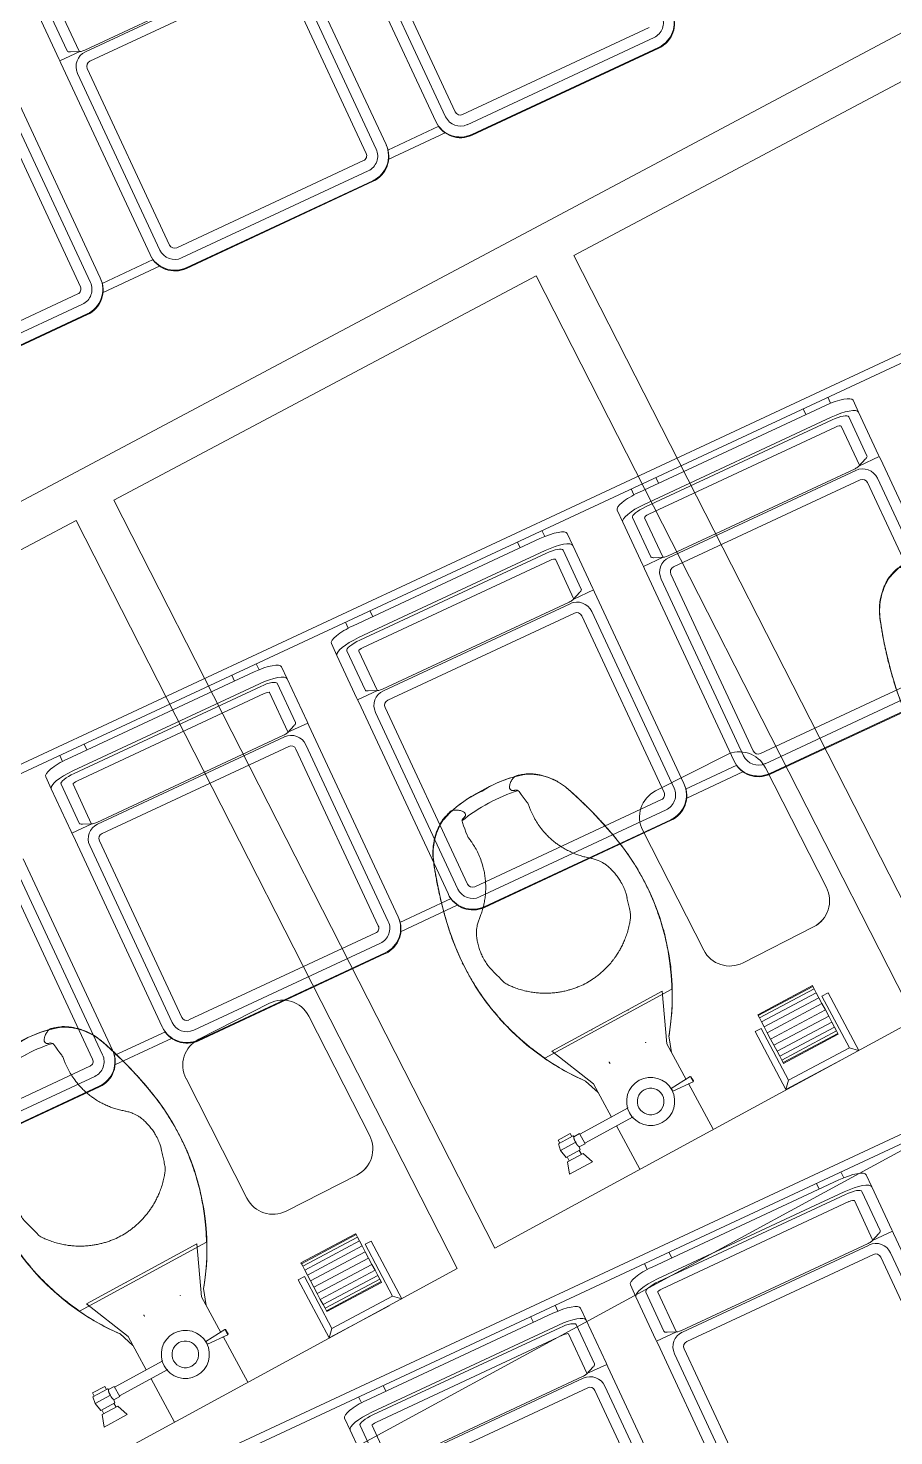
# Model space of a CAD drawing. Header units: metres. Extents: x -217 to -108, y -304 to -188.
# Drawn here: x -139.179 to -137.583, y -250.024 to -247.429 of the extents above; entities that cross this region are included whole.
import ezdxf

# ---------------------------------------------------------------- set-up
doc = ezdxf.new("R2010")
doc.units = ezdxf.units.M
for name, color, linetype, lineweight in [('A-FLOR', 192, 'Continuous', 9), ('A-WALL', 113, 'Continuous', 9), ('G-IMPT', 8, 'Continuous', 9), ('I-FURN', 30, 'Continuous', 9), ('I-WALL', 2, 'Continuous', 9), ('P-SANR-FIXT', 6, 'Continuous', 9), ('Q-SPCQ', 91, 'Continuous', 9)]:
    doc.layers.add(name, color=color, linetype=linetype, lineweight=lineweight)

# ---------------------------------------------------------------- blocks, each defined once
blk = doc.blocks.new('Toilet-Wall-Mounted-2_Reed - Toilet-Wall-Mounted-2-579224-Nivel 3')
at = {"layer": 'P-SANR-FIXT'}
for p, q in [((-0.0744, 0.7992), (-0.0735, 0.8055)), ((-0.0735, 0.8055), (-0.0726, 0.8118)), ((-0.0726, 0.8118), (-0.0717, 0.8181)), ((-0.0121, 0.8261), (-0.0172, 0.8262)), ((-0.007, 0.8262), (-0.0121, 0.8261)), ((0.0475, 0.8181), (0.0484, 0.8118)), ((0.0484, 0.8118), (0.0493, 0.8055)), ((0.0493, 0.8055), (0.0501, 0.7992)), ((-0.0752, 0.7935), (-0.0744, 0.7992)), ((0.0501, 0.7992), (0.051, 0.7935)), ((-0.1532, 0.5514), (-0.1552, 0.5583)), ((0.1309, 0.5583), (0.129, 0.5514)), ((-0.1482, 0.534), (-0.1503, 0.5413)), ((0.1261, 0.5413), (0.124, 0.534)), ((-0.1454, 0.3636), (0.1211, 0.3636)), ((0.1038, 0.369), (-0.128, 0.369)), ((-0.128, 0.369), (-0.0891, 0.2793)), ((-0.0446, 0.368), (-0.0446, 0.3677)), ((0.0649, 0.2793), (0.1038, 0.369)), ((-0.0997, 0.2907), (-0.0891, 0.261)), ((-0.0446, 0.2975), (-0.0446, 0.299)), ((0.0649, 0.261), (0.0754, 0.2907)), ((-0.0891, 0.2793), (-0.0891, 0.2094)), ((0.0649, 0.2046), (0.0649, 0.2793)), ((-0.199, 0.2129), (-0.2012, 0.2002)), ((-0.199, 0.2129), (-0.1681, 0.2129)), ((-0.1962, 0.2193), (-0.1962, 0.2129)), ((-0.1962, 0.2193), (-0.1708, 0.2193)), ((-0.1708, 0.2129), (-0.1708, 0.2193)), ((-0.1681, 0.2129), (-0.1685, 0.2129)), ((-0.1677, 0.2108), (-0.1681, 0.2129)), ((-0.1555, 0.2108), (-0.1677, 0.2108)), ((-0.1555, 0.1896), (-0.1555, 0.2108)), ((-0.0541, 0.2094), (-0.1555, 0.2094)), ((-0.2012, 0.2002), (-0.1984, 0.1839)), ((-0.2012, 0.2002), (-0.1693, 0.2002)), ((-0.1984, 0.1839), (-0.1687, 0.1839)), ((-0.1962, 0.1839), (-0.1962, 0.1757)), ((-0.1708, 0.1757), (-0.1708, 0.1839)), ((-0.1687, 0.1839), (-0.1677, 0.1896)), ((-0.1677, 0.1896), (-0.1555, 0.1896)), ((-0.1555, 0.191), (-0.0541, 0.191)), ((-0.0891, 0.191), (-0.0891, 0.1)), ((0.0741, 0.2059), (0.0327, 0.203)), ((0.0327, 0.203), (0.0327, 0.2002)), ((0.0327, 0.2002), (0.0327, 0.1975)), ((0.0327, 0.1975), (0.0741, 0.1946)), ((0.0649, 0.1), (0.0649, 0.1958)), ((0.0753, 0.2046), (0.0741, 0.2059)), ((0.0741, 0.2051), (0.0741, 0.2002)), ((0.0741, 0.2002), (0.0741, 0.1953)), ((0.0741, 0.1946), (0.0753, 0.1958)), ((0.0753, 0.2046), (0.0753, 0.2002)), ((0.0753, 0.2002), (0.0753, 0.1958)), ((-0.1998, 0.1757), (-0.2078, 0.1538)), ((-0.1998, 0.1757), (-0.1673, 0.1757)), ((-0.1593, 0.1538), (-0.1673, 0.1757)), ((-0.2078, 0.1538), (-0.1593, 0.1538))]:
    blk.add_line(p, q, dxfattribs=at)
at = {"layer": 'P-SANR-FIXT', "flags": 128}
for points in [[(-0.1528, 0.7796), (-0.1512, 0.7838), (-0.1494, 0.7878), (-0.1474, 0.7918), (-0.1453, 0.7958), (-0.143, 0.7996), (-0.1405, 0.8033), (-0.1379, 0.807), (-0.1352, 0.8105), (-0.1323, 0.8139), (-0.1293, 0.8172), (-0.1262, 0.8204), (-0.1229, 0.8235), (-0.1195, 0.8264), (-0.116, 0.8292), (-0.1124, 0.8318), (-0.1087, 0.8343), (-0.1049, 0.8366), (-0.1038, 0.8373)], [(-0.1038, 0.8373), (-0.1028, 0.8378), (-0.1017, 0.8384), (-0.1006, 0.8389), (-0.0995, 0.8393), (-0.0993, 0.8394)], [(-0.0993, 0.8394), (-0.0915, 0.8421), (-0.0836, 0.8445), (-0.0756, 0.8466), (-0.0675, 0.8483), (-0.0593, 0.8498), (-0.0511, 0.8509), (-0.0428, 0.8517), (-0.0346, 0.8521), (-0.0274, 0.8522)], [(-0.0274, 0.8522), (-0.0274, 0.8522), (-0.0274, 0.8522), (-0.0273, 0.8522), (-0.0272, 0.8522), (-0.0271, 0.8522), (-0.027, 0.8522), (-0.0268, 0.8522), (-0.0267, 0.8522), (-0.0264, 0.8522), (-0.0262, 0.8522), (-0.026, 0.8522), (-0.0257, 0.8522), (-0.0254, 0.8522), (-0.0251, 0.8522), (-0.0248, 0.8522), (-0.0244, 0.8522), (-0.024, 0.8522), (-0.0236, 0.8522), (-0.0232, 0.8522), (-0.0228, 0.8522), (-0.0223, 0.8522), (-0.0219, 0.8522), (-0.0214, 0.8522), (-0.0209, 0.8522), (-0.0204, 0.8522), (-0.0199, 0.8522), (-0.0193, 0.8522), (-0.0188, 0.8522), (-0.0182, 0.8522), (-0.0177, 0.8522), (-0.0171, 0.8522), (-0.0165, 0.8522), (-0.0159, 0.8522), (-0.0153, 0.8522), (-0.0147, 0.8522), (-0.0141, 0.8522), (-0.0135, 0.8522), (-0.0129, 0.8522), (-0.0123, 0.8522), (-0.0117, 0.8522), (-0.0111, 0.8522), (-0.0104, 0.8522), (-0.0098, 0.8522), (-0.0092, 0.8522), (-0.0086, 0.8522), (-0.008, 0.8522), (-0.0075, 0.8522), (-0.0069, 0.8522), (-0.0063, 0.8522), (-0.0057, 0.8522), (-0.0052, 0.8522), (-0.0047, 0.8522), (-0.0041, 0.8522), (-0.0036, 0.8522), (-0.0031, 0.8522), (-0.0026, 0.8522), (-0.0021, 0.8522), (-0.0017, 0.8522), (-0.0013, 0.8522), (-0.0008, 0.8522), (-0.0004, 0.8522), (0, 0.8522), (0.0003, 0.8522), (0.0007, 0.8522), (0.001, 0.8522), (0.0013, 0.8522), (0.0016, 0.8522), (0.0019, 0.8522), (0.0021, 0.8522), (0.0023, 0.8522), (0.0025, 0.8522), (0.0027, 0.8522), (0.0028, 0.8522), (0.0029, 0.8522), (0.003, 0.8522), (0.0031, 0.8522), (0.0032, 0.8522), (0.0032, 0.8522), (0.0032, 0.8522)], [(0.0032, 0.8522), (0.0115, 0.8521), (0.0197, 0.8516), (0.028, 0.8507), (0.0362, 0.8496), (0.0443, 0.8481), (0.0524, 0.8463), (0.0604, 0.8442), (0.0683, 0.8417), (0.0751, 0.8394)], [(0.0751, 0.8394), (0.0762, 0.8389), (0.0773, 0.8384), (0.0784, 0.8379), (0.0794, 0.8373), (0.0796, 0.8373)], [(0.0796, 0.8373), (0.0834, 0.835), (0.0872, 0.8325), (0.0908, 0.8299), (0.0943, 0.8272), (0.0977, 0.8243), (0.101, 0.8213), (0.1042, 0.8181), (0.1073, 0.8149), (0.1102, 0.8115), (0.1129, 0.808), (0.1156, 0.8044), (0.1181, 0.8006), (0.1204, 0.7968), (0.1226, 0.7929), (0.1246, 0.789), (0.1265, 0.7849), (0.1282, 0.7808), (0.1286, 0.7796)], [(-0.1881, 0.6529), (-0.182, 0.6822), (-0.1748, 0.7113), (-0.1664, 0.7401), (-0.1569, 0.7685), (-0.1528, 0.7796)], [(0.1286, 0.7796), (0.1386, 0.7513), (0.1474, 0.7227), (0.1551, 0.6937), (0.1616, 0.6644), (0.1638, 0.6529)], [(-0.0997, 0.2907), (-0.1106, 0.3052), (-0.1209, 0.3202), (-0.1305, 0.3356), (-0.1396, 0.3513), (-0.148, 0.3674), (-0.1558, 0.3839), (-0.1629, 0.4006), (-0.1694, 0.4176), (-0.1751, 0.4348), (-0.1802, 0.4523), (-0.1845, 0.4699), (-0.1882, 0.4877), (-0.1911, 0.5057), (-0.1933, 0.5237), (-0.1948, 0.5418), (-0.1956, 0.56), (-0.1956, 0.5781), (-0.1949, 0.5963), (-0.1935, 0.6144), (-0.1914, 0.6325), (-0.1885, 0.6504), (-0.1881, 0.6529)], [(0.1638, 0.6529), (0.1668, 0.6349), (0.169, 0.6169), (0.1705, 0.5988), (0.1713, 0.5806), (0.1714, 0.5624), (0.1707, 0.5443), (0.1693, 0.5262), (0.1672, 0.5081), (0.1644, 0.4902), (0.1608, 0.4723), (0.1566, 0.4547), (0.1516, 0.4372), (0.1459, 0.4199), (0.1396, 0.4029), (0.1326, 0.3861), (0.1249, 0.3697), (0.1166, 0.3535), (0.1076, 0.3377), (0.098, 0.3223), (0.0878, 0.3073), (0.077, 0.2926), (0.0754, 0.2907)], [(0.0316, 0.3676), (0.0316, 0.368), (0.0316, 0.368)], [(-0.0446, 0.3008), (-0.0446, 0.3003), (-0.0446, 0.3), (-0.0446, 0.2998), (-0.0446, 0.2998)], [(-0.0446, 0.2998), (-0.0446, 0.2999), (-0.0446, 0.3001), (-0.0446, 0.3004)], [(0.0316, 0.2998), (0.0316, 0.2999), (0.0316, 0.3001), (0.0316, 0.3004), (0.0316, 0.3008)], [(0.0316, 0.3007), (0.0316, 0.3003), (0.0316, 0.3), (0.0316, 0.2998), (0.0316, 0.2998)]]:
    blk.add_lwpolyline(points, dxfattribs=at)
at = {"layer": 'P-SANR-FIXT'}
for centre, radius, start, end in [((-0.0481, 0.7414), 0.1117, 126.3375, 130.1463), ((-0.0481, 0.7414), 0.1117, 122.944, 126.3375), ((-0.0481, 0.7414), 0.1117, 118.4966, 122.944), ((-0.0295, 0.6614), 0.1921, 108.6207, 111.9784), ((-0.0295, 0.6614), 0.1921, 106.0601, 108.6207), ((-0.0796, 0.8355), 0.011, 74.3177, 106.0601), ((-0.0845, 0.8179), 0.0292, 60.8366, 74.3177), ((-0.0274, 0.6451), 0.2071, 85.76, 103.3651), ((-0.0845, 0.8179), 0.0292, 46.5115, 60.8366), ((-0.0845, 0.8179), 0.0292, 33.8743, 46.5115), ((-0.0655, 0.8307), 0.00635, 352.5928, 33.8743), ((0.0032, 0.6451), 0.2071, 76.6349, 94.24), ((0.0413, 0.8307), 0.00635, 146.1257, 187.4072), ((0.0603, 0.8179), 0.0292, 133.4885, 146.1257), ((0.0603, 0.8179), 0.0292, 119.1634, 133.4885), ((0.0603, 0.8179), 0.0292, 105.6823, 119.1634), ((0.0553, 0.8355), 0.011, 73.9399, 105.6823), ((0.0052, 0.6614), 0.1921, 71.3793, 73.9399), ((0.0052, 0.6614), 0.1921, 68.0216, 71.3793), ((0.0238, 0.7414), 0.1117, 57.056, 61.5034), ((0.0238, 0.7414), 0.1117, 53.6625, 57.056), ((0.0238, 0.7414), 0.1117, 49.8537, 53.6625), ((-0.0481, 0.7414), 0.1117, 144.8571, 150.229), ((-0.0481, 0.7414), 0.1117, 138.9306, 144.8571), ((-0.0481, 0.7414), 0.1117, 134.4249, 138.9306), ((-0.0481, 0.7414), 0.1117, 130.1463, 134.4249), ((-0.0646, 0.8171), 0.00714, 133.5645, 171.9341), ((-0.0172, 0.5524), 0.2738, 88.9306, 101.3185), ((-0.0646, 0.8171), 0.00714, 102.7323, 133.5645), ((-0.0295, 0.6614), 0.1667, 102.026, 102.7323), ((-0.0655, 0.8307), 0.00635, 282.026, 352.5928), ((-0.007, 0.5524), 0.2738, 78.6815, 91.0694), ((0.0413, 0.8307), 0.00635, 187.4072, 257.974), ((0.0052, 0.6614), 0.1667, 77.2677, 77.974), ((0.0404, 0.8171), 0.00714, 46.4355, 77.2677), ((0.0404, 0.8171), 0.00714, 8.0659, 46.4355), ((0.0238, 0.7414), 0.1117, 45.5751, 49.8537), ((0.0238, 0.7414), 0.1117, 41.0694, 45.5751), ((0.0238, 0.7414), 0.1117, 35.1429, 41.0694), ((0.0238, 0.7414), 0.1117, 29.771, 35.1429), ((0.5492, 0.5172), 0.7497, 159.4295, 160.4503), ((-0.0481, 0.7414), 0.1117, 154.7937, 159.4295), ((-0.0481, 0.7414), 0.1117, 150.229, 154.7937), ((-0.0541, 0.7905), 0.0213, 171.9341, 189.6083), ((-0.2198, 0.7625), 0.1467, 8.0226, 9.6083), ((-0.2198, 0.7625), 0.1467, 5.4067, 8.0226), ((0.1956, 0.7625), 0.1467, 171.9774, 174.5933), ((0.1956, 0.7625), 0.1467, 170.3917, 171.9774), ((0.0299, 0.7905), 0.0213, 350.3917, 8.0659), ((0.0238, 0.7414), 0.1117, 25.2063, 29.771), ((0.0238, 0.7414), 0.1117, 20.5705, 25.2063), ((-0.5735, 0.5172), 0.7497, 19.5497, 20.5705), ((0.5492, 0.5172), 0.7497, 161.1959, 161.9786), ((0.5492, 0.5172), 0.7497, 160.4503, 161.1959), ((-0.2198, 0.7625), 0.1467, 352.023, 356.7087), ((-0.2198, 0.7625), 0.1467, 1.1736, 5.4067), ((-0.2198, 0.7625), 0.1467, 356.7087, 1.1736), ((0.1956, 0.7625), 0.1467, 174.5933, 178.8264), ((0.1956, 0.7625), 0.1467, 178.8264, 183.2913), ((0.1956, 0.7625), 0.1467, 183.2913, 187.977), ((-0.5735, 0.5172), 0.7497, 18.8041, 19.5497), ((-0.5735, 0.5172), 0.7497, 18.0214, 18.8041), ((0.5492, 0.5172), 0.7497, 163.5226, 164.1857), ((0.5492, 0.5172), 0.7497, 162.8694, 163.5226), ((0.5492, 0.5172), 0.7497, 161.9786, 162.8694), ((-0.2198, 0.7625), 0.1467, 343.0753, 346.5938), ((-0.2198, 0.7625), 0.1467, 346.5938, 352.023), ((0.1956, 0.7625), 0.1467, 187.977, 193.4062), ((0.1956, 0.7625), 0.1467, 193.4062, 196.9247), ((-0.5735, 0.5172), 0.7497, 17.1306, 18.0214), ((-0.5735, 0.5172), 0.7497, 16.4774, 17.1306), ((-0.5735, 0.5172), 0.7497, 15.8143, 16.4774), ((0.5492, 0.5172), 0.7497, 164.846, 165.8282), ((0.5492, 0.5172), 0.7497, 164.1857, 164.846), ((-0.2198, 0.7625), 0.1467, 332.5994, 335.4216), ((-0.2198, 0.7625), 0.1467, 335.4216, 339.2643), ((-0.2198, 0.7625), 0.1467, 339.2643, 343.0753), ((0.1956, 0.7625), 0.1467, 196.9247, 200.7357), ((0.1956, 0.7625), 0.1467, 200.7357, 204.5784), ((0.1956, 0.7625), 0.1467, 204.5784, 207.4006), ((-0.5735, 0.5172), 0.7497, 15.154, 15.8143), ((-0.5735, 0.5172), 0.7497, 14.1718, 15.154), ((0.5492, 0.5172), 0.7497, 167.5285, 168.2714), ((0.5492, 0.5172), 0.7497, 166.5009, 167.5285), ((0.5492, 0.5172), 0.7497, 165.8282, 166.5009), ((-0.2198, 0.7625), 0.1467, 320.0811, 323.847), ((-0.2198, 0.7625), 0.1467, 323.847, 324.9412), ((-0.2198, 0.7625), 0.1467, 324.9412, 328.5972), ((-0.2198, 0.7625), 0.1467, 328.5972, 332.5994), ((0.1956, 0.7625), 0.1467, 207.4006, 211.4028), ((0.1956, 0.7625), 0.1467, 211.4028, 215.0588), ((0.1956, 0.7625), 0.1467, 215.0588, 216.153), ((0.1956, 0.7625), 0.1467, 216.153, 219.9189), ((-0.5735, 0.5172), 0.7497, 13.4991, 14.1718), ((-0.5735, 0.5172), 0.7497, 12.4715, 13.4991), ((-0.5735, 0.5172), 0.7497, 11.7286, 12.4715), ((0.2589, 0.5711), 0.4544, 169.4968, 171.8909), ((0.5492, 0.5172), 0.7497, 168.8382, 169.4968), ((0.5492, 0.5172), 0.7497, 168.2714, 168.8382), ((-0.2198, 0.7625), 0.1467, 308.4001, 309.8884), ((-0.2198, 0.7625), 0.1467, 309.8884, 313.2472), ((-0.2198, 0.7625), 0.1467, 313.2472, 317.0752), ((-0.2198, 0.7625), 0.1467, 317.0752, 320.0811), ((0.1956, 0.7625), 0.1467, 219.9189, 222.9248), ((0.1956, 0.7625), 0.1467, 222.9248, 226.7528), ((0.1956, 0.7625), 0.1467, 226.7528, 230.1116), ((0.1956, 0.7625), 0.1467, 230.1116, 231.5999), ((-0.5735, 0.5172), 0.7497, 11.1618, 11.7286), ((-0.5735, 0.5172), 0.7497, 10.5032, 11.1618), ((-0.2831, 0.5711), 0.4544, 8.1091, 10.5032), ((0.2589, 0.5711), 0.4544, 171.8909, 173.9014), ((-0.0862, 0.5939), 0.0683, 150.9442, 156.5557), ((-0.0862, 0.5939), 0.0683, 141.0718, 150.9442), ((-0.0862, 0.5939), 0.0683, 134.255, 141.0718), ((-0.0862, 0.5939), 0.0683, 128.4001, 134.255), ((0.062, 0.5939), 0.0683, 45.745, 51.5999), ((0.062, 0.5939), 0.0683, 38.9282, 45.745), ((0.062, 0.5939), 0.0683, 29.0558, 38.9282), ((0.062, 0.5939), 0.0683, 23.4443, 29.0558), ((-0.2831, 0.5711), 0.4544, 6.0986, 8.1091), ((0.2589, 0.5711), 0.4544, 176.2985, 178.6879), ((0.2589, 0.5711), 0.4544, 173.9014, 176.2985), ((-0.0446, 0.5791), 0.1125, 169.6279, 174.1245), ((-0.0446, 0.5791), 0.1125, 164.5237, 169.6279), ((-0.0446, 0.5791), 0.1125, 160.3481, 164.5237), ((-0.0862, 0.5939), 0.0683, 156.5557, 160.3481), ((0.062, 0.5939), 0.0683, 19.6519, 23.4443), ((0.0204, 0.5791), 0.1125, 15.4763, 19.6519), ((0.0204, 0.5791), 0.1125, 10.3721, 15.4763), ((0.0204, 0.5791), 0.1125, 5.8755, 10.3721), ((-0.2831, 0.5711), 0.4544, 3.7015, 6.0986), ((-0.2831, 0.5711), 0.4544, 1.3121, 3.7015), ((0.2589, 0.5711), 0.4544, 178.6879, 181.705), ((0.2587, 0.57), 0.4544, 177.3579, 177.9147), ((-0.0446, 0.5791), 0.1125, 174.1245, 178.5767), ((-0.0446, 0.5791), 0.1125, 178.5767, 184.2118), ((0.0204, 0.5791), 0.1125, 1.4233, 5.8755), ((0.0204, 0.5791), 0.1125, 355.7882, 1.4233), ((-0.2829, 0.57), 0.4544, 2.0853, 2.6372), ((-0.2831, 0.5711), 0.4544, 358.295, 1.3121), ((0.2589, 0.5711), 0.4544, 181.705, 184.8134), ((-0.0446, 0.5791), 0.1125, 184.2118, 188.9694), ((-0.0446, 0.5791), 0.1125, 188.9694, 190.6541), ((4.9413, 2.0057), 5.298, 195.9325, 196.046), ((-4.9656, 2.0057), 5.298, 343.954, 344.0675), ((0.0204, 0.5791), 0.1125, 349.3459, 351.0306), ((0.0204, 0.5791), 0.1125, 351.0306, 355.7882), ((-0.2831, 0.5711), 0.4544, 355.1866, 358.295), ((0.2589, 0.5711), 0.4544, 184.8134, 187.9252), ((0.2587, 0.57), 0.4544, 185.0286, 186.2428), ((4.9413, 2.0057), 5.298, 196.1278, 196.2436), ((-0.1223, 0.5304), 0.0239, 196.2436, 215.3321), ((0.098, 0.5304), 0.0239, 324.6679, 343.7564), ((-4.9656, 2.0057), 5.298, 343.7564, 343.8722), ((-0.2831, 0.5711), 0.4544, 352.0748, 355.1866), ((-0.2829, 0.57), 0.4544, 353.7572, 354.9714), ((0.2589, 0.5711), 0.4544, 187.9252, 190.3179), ((-0.0108, 0.6094), 0.1606, 215.3321, 216.9423), ((-0.0108, 0.6094), 0.1606, 216.9423, 219.7413), ((-0.0108, 0.6094), 0.1606, 219.7413, 223.603), ((-0.0108, 0.6094), 0.1606, 223.603, 227.5446), ((-0.0134, 0.6094), 0.1606, 312.4554, 316.397), ((-0.0134, 0.6094), 0.1606, 316.397, 320.2587), ((-0.0134, 0.6094), 0.1606, 320.2587, 323.0577), ((-0.0134, 0.6094), 0.1606, 323.0577, 324.6679), ((-0.2831, 0.5711), 0.4544, 349.6821, 352.0748), ((0.2589, 0.5711), 0.4544, 190.3179, 192.6512), ((0.2589, 0.5711), 0.4544, 192.6512, 194.9302), ((0.2587, 0.57), 0.4544, 192.8281, 194.6611), ((-0.0108, 0.6094), 0.1606, 227.5446, 231.2568), ((-0.0108, 0.6094), 0.1606, 231.2568, 234.5809), ((-0.0108, 0.6094), 0.1606, 234.5809, 237.7254), ((-0.0108, 0.6094), 0.1606, 237.7254, 239.9384), ((-0.0108, 0.6094), 0.1606, 239.9384, 241.4633), ((-0.0108, 0.6094), 0.1606, 241.4633, 244.1611), ((-0.0134, 0.6094), 0.1606, 295.8389, 298.5367), ((-0.0134, 0.6094), 0.1606, 298.5367, 300.0616), ((-0.0134, 0.6094), 0.1606, 300.0616, 302.2746), ((-0.0134, 0.6094), 0.1606, 302.2746, 305.4191), ((-0.0134, 0.6094), 0.1606, 305.4191, 308.7432), ((-0.0134, 0.6094), 0.1606, 308.7432, 312.4554), ((-0.2831, 0.5711), 0.4544, 345.0698, 347.3488), ((-0.2829, 0.57), 0.4544, 345.3389, 347.1719), ((-0.2831, 0.5711), 0.4544, 347.3488, 349.6821), ((0.2589, 0.5711), 0.4544, 194.9302, 196.8092), ((-0.0108, 0.6094), 0.1606, 244.1611, 246.0422), ((-0.0108, 0.6094), 0.1606, 246.0422, 249.5609), ((-0.0108, 0.6094), 0.1606, 249.5609, 252.1948), ((-0.0108, 0.6094), 0.1606, 252.1948, 255.2598), ((-0.0108, 0.6094), 0.1606, 255.2598, 257.8456), ((-0.0108, 0.6094), 0.1606, 257.8456, 260.4162), ((-0.0108, 0.6094), 0.1606, 260.4162, 262.0544), ((-0.0108, 0.6094), 0.1606, 262.0544, 264.7201), ((-0.0108, 0.6094), 0.1606, 264.7201, 269.5258), ((-0.0134, 0.6094), 0.1606, 270.4742, 275.2799), ((-0.0134, 0.6094), 0.1606, 275.2799, 277.9456), ((-0.0134, 0.6094), 0.1606, 277.9456, 279.5838), ((-0.0134, 0.6094), 0.1606, 279.5838, 282.1544), ((-0.0134, 0.6094), 0.1606, 282.1544, 284.7402), ((-0.0134, 0.6094), 0.1606, 284.7402, 287.8052), ((-0.0134, 0.6094), 0.1606, 287.8052, 290.4391), ((-0.0134, 0.6094), 0.1606, 290.4391, 293.9578), ((-0.0134, 0.6094), 0.1606, 293.9578, 295.8389), ((-0.2831, 0.5711), 0.4544, 343.1908, 345.0698), ((0.2589, 0.5711), 0.4544, 196.8092, 198.9021), ((0.2589, 0.5711), 0.4544, 198.9021, 201.087), ((-0.2831, 0.5711), 0.4544, 338.913, 341.0979), ((-0.2831, 0.5711), 0.4544, 341.0979, 343.1908), ((0.2587, 0.57), 0.4544, 200.5907, 203.136), ((0.2589, 0.5711), 0.4544, 201.087, 203.9206), ((-0.2831, 0.5711), 0.4544, 336.0794, 338.913), ((-0.2829, 0.57), 0.4544, 336.864, 339.4093), ((0.2589, 0.5711), 0.4544, 203.9206, 205.4621), ((0.2589, 0.5711), 0.4544, 205.4621, 207.1636), ((0.2587, 0.57), 0.4544, 207.0353, 217.9377), ((-0.2829, 0.57), 0.4544, 322.0623, 332.9647), ((-0.2831, 0.5711), 0.4544, 332.8364, 334.5379), ((-0.2831, 0.5711), 0.4544, 334.5379, 336.0794), ((-0.0121, 0.2002), 0.0444, 90, 270), ((-0.0121, 0.2002), 0.0444, 270, 90), ((-0.0121, 0.2002), 0.0246, 90, 270), ((-0.0121, 0.2002), 0.0246, 270, 90)]:
    blk.add_arc(centre, radius, start, end, dxfattribs=at)
for points in [[(-0.1693, 0.2002), (-0.1694, 0.2009), (-0.1696, 0.202), (-0.1696, 0.2031), (-0.1696, 0.2038), (-0.1696, 0.2043), (-0.1696, 0.2048), (-0.1695, 0.2054), (-0.1694, 0.2061), (-0.1692, 0.2068), (-0.1691, 0.2073), (-0.169, 0.2075), (-0.1689, 0.2077), (-0.1689, 0.2079), (-0.1688, 0.2081), (-0.1687, 0.2085), (-0.1685, 0.209), (-0.1683, 0.2095), (-0.1681, 0.2098), (-0.1681, 0.21), (-0.168, 0.2102), (-0.1679, 0.2104), (-0.1678, 0.2107), (-0.1677, 0.2108), (-0.1677, 0.2108)], [(-0.1677, 0.1896), (-0.1677, 0.1896), (-0.1678, 0.1897), (-0.1679, 0.19), (-0.168, 0.1903), (-0.1681, 0.1905), (-0.1681, 0.1907), (-0.1683, 0.191), (-0.1685, 0.1914), (-0.1687, 0.1919), (-0.1688, 0.1923), (-0.1689, 0.1925), (-0.1689, 0.1927), (-0.169, 0.1929), (-0.1691, 0.1932), (-0.1692, 0.1936), (-0.1694, 0.1943), (-0.1695, 0.195), (-0.1696, 0.1957), (-0.1696, 0.1961), (-0.1696, 0.1966), (-0.1696, 0.1973), (-0.1696, 0.1985), (-0.1694, 0.1995), (-0.1693, 0.2002)]]:
    blk.add_open_spline(points, degree=3, knots=[-1, -1, -1, -1, -0.875, -0.8125, -0.78125, -0.75, -0.71875, -0.6875, -0.625, -0.5625, -0.53125, -0.515625, -0.5, -0.484375, -0.46875, -0.4375, -0.375, -0.3125, -0.28125, -0.25, -0.21875, -0.1875, -0.125, 0, 0, 0, 0], dxfattribs=at)
blk = doc.blocks.new('Wastebasket _2_ - Wastebasket _2_-515943-Nivel 3')
at = {"layer": 'I-FURN'}
for p, q in [((0.1783, 0.171), (-0.0693, 0.171)), ((0.1783, 0.171), (-0.0693, 0.171)), ((-0.1233, 0.117), (-0.1233, -0.0291)), ((-0.1233, 0.117), (-0.1233, -0.0291)), ((0.2323, -0.0291), (0.2323, 0.117)), ((0.2323, -0.0291), (0.2323, 0.117)), ((-0.0693, -0.083), (0.1783, -0.083)), ((-0.0693, -0.083), (0.1783, -0.083))]:
    blk.add_line(p, q, dxfattribs=at)
for centre, start, end in [((-0.0693, 0.117), 90, 180), ((-0.0693, 0.117), 90, 180), ((0.1783, 0.117), 0, 90), ((0.1783, 0.117), 360, 90), ((-0.0693, -0.0291), 180, 270), ((-0.0693, -0.0291), 180, 270), ((0.1783, -0.0291), 270, 360), ((0.1783, -0.0291), 270, 360)]:
    blk.add_arc(centre, 0.054, start, end, dxfattribs=at)
blk = doc.blocks.new('Toilet_Paper_Dispenser_566 - 10zbac01_dwg-580562-Nivel 3')
at = {"layer": 'G-IMPT'}
for p, q in [((0, -0.0492), (0, 0.0762)), ((0, 0.0762), (0.1207, 0.0762)), ((0, 0.0762), (0.0127, 0.0635)), ((0.0127, -0.0635), (0.0127, 0.0635)), ((0.0127, 0.0635), (0.1207, 0.0635)), ((0.0444, -0.0571), (0.0444, 0.0572)), ((0.0444, 0.0572), (0.0462, 0.0572)), ((0.0513, 0.0572), (0.0462, 0.0572)), ((0.0462, -0.0571), (0.0462, 0.0572)), ((0.0593, 0.0572), (0.0513, 0.0572)), ((0.0513, -0.0571), (0.0513, 0.0572)), ((0.0699, 0.0572), (0.0593, 0.0572)), ((0.0593, -0.0571), (0.0593, 0.0572)), ((0.0821, 0.0572), (0.0699, 0.0572)), ((0.0699, -0.0571), (0.0699, 0.0572)), ((0.0952, 0.0572), (0.0821, 0.0572)), ((0.0821, -0.0571), (0.0821, 0.0572)), ((0.1084, 0.0572), (0.0952, 0.0572)), ((0.0952, -0.0571), (0.0952, 0.0572)), ((0.1207, 0.0572), (0.1084, 0.0572)), ((0.1084, -0.0571), (0.1084, 0.0572)), ((0.1207, 0.0762), (0.1207, 0.0635)), ((0.1312, 0.0572), (0.1207, 0.0572)), ((0.1207, -0.0571), (0.1207, 0.0572)), ((0.1392, 0.0572), (0.1312, 0.0572)), ((0.1312, -0.0571), (0.1312, 0.0572)), ((0.1443, 0.0572), (0.1392, 0.0572)), ((0.1392, -0.0571), (0.1392, 0.0572)), ((0.146, 0.0572), (0.1443, 0.0572)), ((0.1443, -0.0571), (0.1443, 0.0572)), ((0.146, -0.0571), (0.146, 0.0572)), ((0.0002, -0.076), (0.0127, -0.0635)), ((0.1207, -0.0762), (0.0002, -0.0762)), ((0.1207, -0.0635), (0.0127, -0.0635)), ((0.0444, -0.0571), (0.0462, -0.0571)), ((0.0513, -0.0571), (0.0462, -0.0571)), ((0.0593, -0.0571), (0.0513, -0.0571)), ((0.0699, -0.0571), (0.0593, -0.0571)), ((0.0821, -0.0571), (0.0699, -0.0571)), ((0.0952, -0.0571), (0.0821, -0.0571)), ((0.1084, -0.0571), (0.0952, -0.0571)), ((0.1207, -0.0571), (0.1084, -0.0571)), ((0.1312, -0.0571), (0.1207, -0.0571)), ((0.1207, -0.0762), (0.1207, -0.0635)), ((0.1392, -0.0571), (0.1312, -0.0571)), ((0.1443, -0.0571), (0.1392, -0.0571)), ((0.146, -0.0571), (0.1443, -0.0571))]:
    blk.add_line(p, q, dxfattribs=at)
blk = doc.blocks.new('Toilet_Paper_Dispenser_566 - Toilet_Paper_Dispenser_566-580914-Nivel 3')
blk.add_blockref('Toilet_Paper_Dispenser_566 - 10zbac01_dwg-580562-Nivel 3', (0, 0))
blk = doc.blocks.new('silla sala de espera - silla sala de espera-V120-Nivel 3')
at = {"layer": 'I-FURN'}
for p, q in [((4.7614, 0.1358), (4.7614, 0.2231)), ((4.7814, 0.1436), (4.7814, 0.2231)), ((4.8014, 0.2135), (4.8014, 0.1339)), ((4.7614, 0.1329), (4.7614, 0.1358)), ((4.7614, 0.1329), (4.802, 0.1329)), ((4.7614, 0.1279), (4.7614, 0.1329)), ((4.786, 0.1394), (4.8029, 0.1325)), ((4.8114, 0.1313), (5.1914, 0.1313)), ((4.6599, 0.1279), (4.6599, -0.2615)), ((4.7614, -0.2615), (4.7614, 0.1279)), ((4.8114, 0.1279), (5.1914, 0.1279)), ((5.1914, 0.1087), (4.8114, 0.1087)), ((5.2414, 0.1279), (5.2414, -0.2615)), ((5.3428, -0.2615), (5.3428, 0.1279)), ((4.6199, -0.2608), (4.6199, 0.0987)), ((4.6399, 0.098), (4.6399, -0.2615)), ((4.7814, -0.2615), (4.7814, 0.098)), ((4.8014, 0.0987), (4.8014, -0.2608)), ((5.2014, -0.2608), (5.2014, 0.0987)), ((5.2214, 0.098), (5.2214, -0.2615)), ((5.3628, -0.2615), (5.3628, 0.098)), ((5.3828, 0.0987), (5.3828, -0.2608)), ((4.2299, -0.2707), (4.6099, -0.2707)), ((4.7627, -0.272), (4.6586, -0.272)), ((4.6599, -0.2629), (4.6599, -0.2615)), ((4.7614, -0.2615), (4.7614, -0.2629)), ((4.8114, -0.2707), (5.1914, -0.2707)), ((5.3442, -0.272), (5.24, -0.272)), ((5.2414, -0.2629), (5.2414, -0.2615)), ((5.3428, -0.2615), (5.3428, -0.2629)), ((5.3928, -0.2707), (5.7728, -0.2707)), ((4.6099, -0.2915), (4.2299, -0.2915)), ((4.6521, -0.288), (4.7692, -0.288)), ((5.1914, -0.2915), (4.8114, -0.2915)), ((5.2335, -0.288), (5.3506, -0.288)), ((5.7728, -0.2915), (5.3928, -0.2915)), ((4.2299, -0.3115), (4.6099, -0.3115)), ((4.2299, -0.3128), (4.6099, -0.3128)), ((4.8114, -0.3115), (5.1914, -0.3115)), ((4.8114, -0.3128), (5.1914, -0.3128)), ((5.3928, -0.3115), (5.7728, -0.3115)), ((5.3928, -0.3128), (5.7728, -0.3128))]:
    blk.add_line(p, q, dxfattribs=at)
for centre, major_axis, ratio, start_param, end_param in [((4.8114, 0.1436), (0.03, 0), 0.258819, 3.141593, 3.665191), ((4.8114, 0.1339), (0.01, 0), 0.258819, 3.141593, 4.712389), ((4.8114, 0.098), (-0.03, 0), 0.99863, 4.712389, 6.283185), ((4.8114, 0.0987), (-0.01, 0), 0.99863, 4.712389, 6.283185), ((4.6099, -0.2608), (-0.01, 0), 0.99863, 1.570796, 3.141593), ((4.6099, -0.2615), (-0.03, 0), 0.99863, 1.570796, 3.141593), ((4.6099, -0.2615), (-0.05, 0), 0.99863, 1.570796, 3.141593), ((4.6099, -0.2629), (-0.05, 0), 0.99863, 1.570796, 3.141593), ((4.8114, -0.2615), (0.05, 0), 0.99863, 3.141593, 4.712389), ((4.8114, -0.2629), (0.05, 0), 0.99863, 3.141593, 4.712389), ((4.8114, -0.2615), (-0.03, 0), 0.99863, 0, 1.570796), ((4.8114, -0.2608), (-0.01, 0), 0.99863, 0, 1.570796), ((5.1914, -0.2608), (-0.01, 0), 0.99863, 1.570796, 3.141593), ((5.1914, -0.2615), (-0.03, 0), 0.99863, 1.570796, 3.141593), ((5.1914, -0.2615), (0.05, 0), 0.99863, 4.712389, 6.283185), ((5.1914, -0.2629), (0.05, 0), 0.99863, 4.712389, 6.283185), ((5.3928, -0.2615), (0.05, 0), 0.99863, 3.141593, 4.712389), ((5.3928, -0.2629), (-0.05, 0), 0.99863, 0, 1.570796), ((5.3928, -0.2615), (-0.03, 0), 0.99863, 0, 1.570796), ((5.3928, -0.2608), (-0.01, 0), 0.99863, 0, 1.570796), ((5.7728, -0.2615), (-0.03, 0), 0.99863, 1.570796, 3.141593), ((5.7728, -0.2615), (0.05, 0), 0.99863, 4.712389, 6.283185), ((5.7728, -0.2629), (0.05, 0), 0.99863, 4.712389, 6.283185)]:
    blk.add_ellipse(centre, major_axis=major_axis, ratio=ratio, start_param=start_param, end_param=end_param, dxfattribs=at)
blk = doc.blocks.new('silla sala de espera - silla sala de espera-V121-Nivel 3')
at = {"layer": 'I-FURN'}
for p, q in [((6.4365, 0.288), (0.0777, 0.288)), ((0.0796, 0.272), (6.435, 0.272)), ((4.2199, 0.2599), (4.2199, 0.272)), ((4.2299, 0.2602), (4.6099, 0.2602)), ((4.2699, 0.272), (4.2699, 0.2602)), ((4.5699, 0.2602), (4.5699, 0.272)), ((4.6199, 0.272), (4.6199, 0.2599)), ((4.8014, 0.2599), (4.8014, 0.272)), ((4.8114, 0.2602), (5.1914, 0.2602)), ((4.8514, 0.272), (4.8514, 0.2602)), ((5.1514, 0.2602), (5.1514, 0.272)), ((5.2014, 0.272), (5.2014, 0.2599)), ((5.3828, 0.2599), (5.3828, 0.272)), ((5.3928, 0.2602), (5.7728, 0.2602)), ((5.4328, 0.272), (5.4328, 0.2602)), ((5.7328, 0.2602), (5.7328, 0.272)), ((5.7828, 0.272), (5.7828, 0.2599)), ((4.1799, 0.2473), (4.1799, 0.2231)), ((4.2299, 0.2361), (4.6099, 0.2361)), ((4.6599, 0.2231), (4.6599, 0.2473)), ((4.7614, 0.2473), (4.7614, 0.2231)), ((4.8114, 0.2361), (5.1914, 0.2361)), ((5.2414, 0.2231), (5.2414, 0.2473)), ((5.3428, 0.2473), (5.3428, 0.2231)), ((5.3928, 0.2361), (5.7728, 0.2361)), ((5.8228, 0.2231), (5.8228, 0.2473)), ((4.1799, 0.1358), (4.1799, 0.2231)), ((4.1999, 0.1436), (4.1999, 0.2231)), ((4.2199, 0.2135), (4.2199, 0.1339)), ((4.2299, 0.2309), (4.6099, 0.2309)), ((4.6099, 0.2161), (4.2299, 0.2161)), ((4.6199, 0.1339), (4.6199, 0.2135)), ((4.6399, 0.2231), (4.6399, 0.1436)), ((4.6599, 0.2231), (4.6599, 0.1358)), ((4.7614, 0.1358), (4.7614, 0.2231)), ((4.7814, 0.1436), (4.7814, 0.2231)), ((4.8014, 0.2135), (4.8014, 0.1339)), ((4.8114, 0.2309), (5.1914, 0.2309)), ((5.1914, 0.2161), (4.8114, 0.2161)), ((5.2014, 0.1339), (5.2014, 0.2135)), ((5.2214, 0.2231), (5.2214, 0.1436)), ((5.2414, 0.2231), (5.2414, 0.1358)), ((5.3428, 0.1358), (5.3428, 0.2231)), ((5.3628, 0.1436), (5.3628, 0.2231)), ((5.3828, 0.2135), (5.3828, 0.1339)), ((5.3928, 0.2309), (5.7728, 0.2309)), ((5.7728, 0.2161), (5.3928, 0.2161)), ((5.7828, 0.1339), (5.7828, 0.2135)), ((5.8028, 0.2231), (5.8028, 0.1436)), ((5.8228, 0.2231), (5.8228, 0.1358)), ((4.1799, 0.1329), (4.1799, 0.1358)), ((4.1799, 0.1329), (4.2206, 0.1329)), ((4.1799, 0.1279), (4.1799, 0.1329)), ((4.2046, 0.1394), (4.2215, 0.1325)), ((4.2299, 0.1313), (4.6099, 0.1313)), ((4.6184, 0.1325), (4.6353, 0.1394)), ((4.6195, 0.1329), (4.6599, 0.1329)), ((4.6599, 0.1358), (4.6599, 0.1329)), ((4.6599, 0.1329), (4.6599, 0.1279)), ((4.7614, 0.1329), (4.7614, 0.1358)), ((4.7614, 0.1329), (4.802, 0.1329)), ((4.7614, 0.1279), (4.7614, 0.1329)), ((4.786, 0.1394), (4.8029, 0.1325)), ((4.8114, 0.1313), (5.1914, 0.1313)), ((5.1998, 0.1325), (5.2167, 0.1394)), ((5.201, 0.1329), (5.2414, 0.1329)), ((5.2414, 0.1358), (5.2414, 0.1329)), ((5.2414, 0.1329), (5.2414, 0.1279)), ((5.3428, 0.1329), (5.3428, 0.1358)), ((5.3428, 0.1329), (5.3834, 0.1329)), ((5.3428, 0.1279), (5.3428, 0.1329)), ((5.3675, 0.1394), (5.3843, 0.1325)), ((5.3928, 0.1313), (5.7728, 0.1313)), ((5.7812, 0.1325), (5.7981, 0.1394)), ((5.7824, 0.1329), (5.8228, 0.1329)), ((5.8228, 0.1358), (5.8228, 0.1329)), ((5.8228, 0.1329), (5.8228, 0.1279)), ((4.0785, 0.1279), (4.0785, -0.2615)), ((4.1799, -0.2615), (4.1799, 0.1279)), ((4.2299, 0.1279), (4.6099, 0.1279)), ((4.6099, 0.1087), (4.2299, 0.1087)), ((4.6599, 0.1279), (4.6599, -0.2615)), ((4.7614, -0.2615), (4.7614, 0.1279)), ((4.8114, 0.1279), (5.1914, 0.1279)), ((5.1914, 0.1087), (4.8114, 0.1087)), ((5.2414, 0.1279), (5.2414, -0.2615)), ((5.3428, -0.2615), (5.3428, 0.1279)), ((5.3928, 0.1279), (5.7728, 0.1279)), ((5.7728, 0.1087), (5.3928, 0.1087)), ((5.8228, 0.1279), (5.8228, -0.2615)), ((4.0385, -0.2608), (4.0385, 0.0987)), ((4.0585, 0.098), (4.0585, -0.2615)), ((4.1999, -0.2615), (4.1999, 0.098)), ((4.2199, 0.0987), (4.2199, -0.2608)), ((4.6199, -0.2608), (4.6199, 0.0987)), ((4.6399, 0.098), (4.6399, -0.2615)), ((4.7814, -0.2615), (4.7814, 0.098)), ((4.8014, 0.0987), (4.8014, -0.2608)), ((5.2014, -0.2608), (5.2014, 0.0987)), ((5.2214, 0.098), (5.2214, -0.2615)), ((5.3628, -0.2615), (5.3628, 0.098)), ((5.3828, 0.0987), (5.3828, -0.2608)), ((5.7828, -0.2608), (5.7828, 0.0987)), ((5.8028, 0.098), (5.8028, -0.2615)), ((3.6485, -0.2707), (4.0285, -0.2707)), ((4.1813, -0.272), (4.0772, -0.272)), ((4.0785, -0.2629), (4.0785, -0.2615)), ((4.1799, -0.2615), (4.1799, -0.2629)), ((4.2299, -0.2707), (4.6099, -0.2707)), ((4.7627, -0.272), (4.6586, -0.272)), ((4.6599, -0.2629), (4.6599, -0.2615)), ((4.7614, -0.2615), (4.7614, -0.2629)), ((4.8114, -0.2707), (5.1914, -0.2707)), ((5.3442, -0.272), (5.24, -0.272)), ((5.2414, -0.2629), (5.2414, -0.2615)), ((5.3428, -0.2615), (5.3428, -0.2629)), ((5.3928, -0.2707), (5.7728, -0.2707)), ((4.0285, -0.2915), (3.6485, -0.2915)), ((4.0707, -0.288), (4.1878, -0.288)), ((4.6099, -0.2915), (4.2299, -0.2915)), ((4.6521, -0.288), (4.7692, -0.288)), ((5.1914, -0.2915), (4.8114, -0.2915)), ((5.2335, -0.288), (5.3506, -0.288)), ((5.7728, -0.2915), (5.3928, -0.2915)), ((3.6485, -0.3115), (4.0285, -0.3115)), ((3.6485, -0.3128), (4.0285, -0.3128)), ((4.2299, -0.3115), (4.6099, -0.3115)), ((4.2299, -0.3128), (4.6099, -0.3128)), ((4.8114, -0.3115), (5.1914, -0.3115)), ((4.8114, -0.3128), (5.1914, -0.3128)), ((5.3928, -0.3115), (5.7728, -0.3115)), ((5.3928, -0.3128), (5.7728, -0.3128))]:
    blk.add_line(p, q, dxfattribs=at)
for centre, major_axis, ratio, start_param, end_param in [((4.2299, 0.2473), (0.05, 0), 0.258819, 1.570796, 3.141593), ((4.6099, 0.2473), (0.05, 0), 0.258819, 0, 1.570796), ((4.8114, 0.2473), (0.05, 0), 0.258819, 1.570796, 3.141593), ((5.1914, 0.2473), (0.05, 0), 0.258819, 0, 1.570796), ((5.3928, 0.2473), (0.05, 0), 0.258819, 1.570796, 3.141593), ((5.7728, 0.2473), (0.05, 0), 0.258819, 0, 1.570796), ((4.2299, 0.2231), (-0.05, 0), 0.258819, 4.712389, 6.283185), ((4.6099, 0.2231), (0.05, 0), 0.258819, 0, 1.570796), ((4.8114, 0.2231), (-0.05, 0), 0.258819, 4.712389, 6.283185), ((5.1914, 0.2231), (-0.05, 0), 0.258819, 3.141593, 4.712389), ((5.3928, 0.2231), (-0.05, 0), 0.258819, 4.712389, 6.283185), ((5.7728, 0.2231), (-0.05, 0), 0.258819, 3.141593, 4.712389), ((4.2299, 0.2231), (-0.03, 0), 0.258819, 4.712389, 6.283185), ((4.2299, 0.2135), (-0.01, 0), 0.258819, 4.712389, 6.283185), ((4.6099, 0.2231), (0.03, 0), 0.258819, 0, 1.570796), ((4.6099, 0.2135), (-0.01, 0), 0.258819, 3.141593, 4.712389), ((4.8114, 0.2231), (-0.03, 0), 0.258819, 4.712389, 6.283185), ((4.8114, 0.2135), (-0.01, 0), 0.258819, 4.712389, 6.283185), ((5.1914, 0.2231), (0.03, 0), 0.258819, 0, 1.570796), ((5.1914, 0.2135), (-0.01, 0), 0.258819, 3.141593, 4.712389), ((5.3928, 0.2231), (-0.03, 0), 0.258819, 4.712389, 6.283185), ((5.3928, 0.2135), (-0.01, 0), 0.258819, 4.712389, 6.283185), ((5.7728, 0.2231), (0.03, 0), 0.258819, 0, 1.570796), ((5.7728, 0.2135), (-0.01, 0), 0.258819, 3.141593, 4.712389), ((4.2299, 0.1436), (0.03, 0), 0.258819, 3.141593, 3.665191), ((4.2299, 0.1339), (0.01, 0), 0.258819, 3.141593, 4.712389), ((4.6099, 0.1339), (-0.01, 0), 0.258819, 1.570796, 3.141593), ((4.6099, 0.1436), (-0.03, 0), 0.258819, 2.617994, 3.141593), ((4.8114, 0.1436), (0.03, 0), 0.258819, 3.141593, 3.665191), ((4.8114, 0.1339), (0.01, 0), 0.258819, 3.141593, 4.712389), ((5.1914, 0.1339), (-0.01, 0), 0.258819, 1.570796, 3.141593), ((5.1914, 0.1436), (-0.03, 0), 0.258819, 2.617994, 3.141593), ((5.3928, 0.1436), (0.03, 0), 0.258819, 3.141593, 3.665191), ((5.3928, 0.1339), (0.01, 0), 0.258819, 3.141593, 4.712389), ((5.7728, 0.1339), (-0.01, 0), 0.258819, 1.570796, 3.141593), ((5.7728, 0.1436), (-0.03, 0), 0.258819, 2.617994, 3.141593), ((4.2299, 0.098), (-0.03, 0), 0.99863, 4.712389, 6.283185), ((4.2299, 0.0987), (-0.01, 0), 0.99863, 4.712389, 6.283185), ((4.6099, 0.098), (-0.03, 0), 0.99863, 3.141593, 4.712389), ((4.6099, 0.0987), (-0.01, 0), 0.99863, 3.141593, 4.712389), ((4.8114, 0.098), (-0.03, 0), 0.99863, 4.712389, 6.283185), ((4.8114, 0.0987), (-0.01, 0), 0.99863, 4.712389, 6.283185), ((5.1914, 0.098), (-0.03, 0), 0.99863, 3.141593, 4.712389), ((5.1914, 0.0987), (-0.01, 0), 0.99863, 3.141593, 4.712389), ((5.3928, 0.098), (-0.03, 0), 0.99863, 4.712389, 6.283185), ((5.3928, 0.0987), (-0.01, 0), 0.99863, 4.712389, 6.283185), ((5.7728, 0.098), (-0.03, 0), 0.99863, 3.141593, 4.712389), ((5.7728, 0.0987), (-0.01, 0), 0.99863, 3.141593, 4.712389), ((4.0285, -0.2608), (-0.01, 0), 0.99863, 1.570796, 3.141593), ((4.0285, -0.2615), (-0.03, 0), 0.99863, 1.570796, 3.141593), ((4.0285, -0.2615), (-0.05, 0), 0.99863, 1.570796, 3.141593), ((4.0285, -0.2629), (-0.05, 0), 0.99863, 1.570796, 3.141593), ((4.2299, -0.2615), (0.05, 0), 0.99863, 3.141593, 4.712389), ((4.2299, -0.2629), (0.05, 0), 0.99863, 3.141593, 3.914169), ((4.2299, -0.2615), (-0.03, 0), 0.99863, 0, 1.570796), ((4.2299, -0.2608), (-0.01, 0), 0.99863, 0, 1.570796), ((4.6099, -0.2608), (-0.01, 0), 0.99863, 1.570796, 3.141593), ((4.6099, -0.2615), (-0.03, 0), 0.99863, 1.570796, 3.141593), ((4.6099, -0.2615), (-0.05, 0), 0.99863, 1.570796, 3.141593), ((4.6099, -0.2629), (-0.05, 0), 0.99863, 1.570796, 3.141593), ((4.8114, -0.2615), (0.05, 0), 0.99863, 3.141593, 4.712389), ((4.8114, -0.2629), (0.05, 0), 0.99863, 3.141593, 4.712389), ((4.8114, -0.2615), (-0.03, 0), 0.99863, 0, 1.570796), ((4.8114, -0.2608), (-0.01, 0), 0.99863, 0, 1.570796), ((5.1914, -0.2608), (-0.01, 0), 0.99863, 1.570796, 3.141593), ((5.1914, -0.2615), (-0.03, 0), 0.99863, 1.570796, 3.141593), ((5.1914, -0.2615), (0.05, 0), 0.99863, 4.712389, 6.283185), ((5.1914, -0.2629), (0.05, 0), 0.99863, 4.712389, 6.283185), ((5.3928, -0.2615), (0.05, 0), 0.99863, 3.141593, 4.712389), ((5.3928, -0.2629), (-0.05, 0), 0.99863, 0, 1.570796), ((5.3928, -0.2615), (-0.03, 0), 0.99863, 0, 1.570796), ((5.3928, -0.2608), (-0.01, 0), 0.99863, 0, 1.570796), ((4.2299, -0.2629), (0.05, 0), 0.99863, 3.926991, 4.712389)]:
    blk.add_ellipse(centre, major_axis=major_axis, ratio=ratio, start_param=start_param, end_param=end_param, dxfattribs=at)
blk = doc.blocks.new('silla sala de espera - silla sala de espera-V123-Nivel 3')
at = {"layer": 'I-FURN'}
for p, q in [((6.4365, 0.288), (0.0777, 0.288)), ((0.0796, 0.272), (6.435, 0.272)), ((4.2199, 0.2599), (4.2199, 0.272)), ((4.2299, 0.2602), (4.6099, 0.2602)), ((4.2699, 0.272), (4.2699, 0.2602)), ((4.5699, 0.2602), (4.5699, 0.272)), ((4.6199, 0.272), (4.6199, 0.2599)), ((4.8014, 0.2599), (4.8014, 0.272)), ((4.8114, 0.2602), (5.1914, 0.2602)), ((4.8514, 0.272), (4.8514, 0.2602)), ((5.1514, 0.2602), (5.1514, 0.272)), ((5.2014, 0.272), (5.2014, 0.2599)), ((4.1799, 0.2473), (4.1799, 0.2231)), ((4.2299, 0.2361), (4.6099, 0.2361)), ((4.6599, 0.2231), (4.6599, 0.2473)), ((4.7614, 0.2473), (4.7614, 0.2231)), ((4.8114, 0.2361), (5.1914, 0.2361)), ((5.2414, 0.2231), (5.2414, 0.2473)), ((4.1799, 0.1358), (4.1799, 0.2231)), ((4.1999, 0.1436), (4.1999, 0.2231)), ((4.2199, 0.2135), (4.2199, 0.1339)), ((4.2299, 0.2309), (4.6099, 0.2309)), ((4.6099, 0.2161), (4.2299, 0.2161)), ((4.6199, 0.1339), (4.6199, 0.2135)), ((4.6399, 0.2231), (4.6399, 0.1436)), ((4.6599, 0.2231), (4.6599, 0.1358)), ((4.7614, 0.1358), (4.7614, 0.2231)), ((4.7814, 0.1436), (4.7814, 0.2231)), ((4.8014, 0.2135), (4.8014, 0.1339)), ((4.8114, 0.2309), (5.1914, 0.2309)), ((5.1914, 0.2161), (4.8114, 0.2161)), ((5.2014, 0.1339), (5.2014, 0.2135)), ((5.2214, 0.2231), (5.2214, 0.1436)), ((5.2414, 0.2231), (5.2414, 0.1358)), ((4.2299, 0.1313), (4.6099, 0.1313)), ((4.6184, 0.1325), (4.6353, 0.1394)), ((4.6195, 0.1329), (4.6599, 0.1329)), ((4.6599, 0.1358), (4.6599, 0.1329)), ((4.6599, 0.1329), (4.6599, 0.1279)), ((4.7614, 0.1329), (4.7614, 0.1358)), ((4.7614, 0.1329), (4.802, 0.1329)), ((4.7614, 0.1279), (4.7614, 0.1329)), ((4.786, 0.1394), (4.8029, 0.1325)), ((4.8114, 0.1313), (5.1914, 0.1313)), ((5.1998, 0.1325), (5.2167, 0.1394)), ((5.201, 0.1329), (5.2414, 0.1329)), ((5.2414, 0.1358), (5.2414, 0.1329)), ((5.2414, 0.1329), (5.2414, 0.1279)), ((4.2299, 0.1279), (4.6099, 0.1279)), ((4.6099, 0.1087), (4.2299, 0.1087)), ((4.6599, 0.1279), (4.6599, -0.2615)), ((4.7614, -0.2615), (4.7614, 0.1279)), ((4.8114, 0.1279), (5.1914, 0.1279)), ((5.1914, 0.1087), (4.8114, 0.1087)), ((5.2414, 0.1279), (5.2414, -0.2615)), ((4.6199, -0.2608), (4.6199, 0.0987)), ((4.6399, 0.098), (4.6399, -0.2615)), ((4.7814, -0.2615), (4.7814, 0.098)), ((4.8014, 0.0987), (4.8014, -0.2608)), ((5.2014, -0.2608), (5.2014, 0.0987)), ((5.2214, 0.098), (5.2214, -0.2615))]:
    blk.add_line(p, q, dxfattribs=at)
for centre, major_axis, ratio, start_param, end_param in [((4.2299, 0.2473), (0.05, 0), 0.258819, 1.570796, 3.141593), ((4.6099, 0.2473), (0.05, 0), 0.258819, 0, 1.570796), ((4.8114, 0.2473), (0.05, 0), 0.258819, 1.570796, 3.141593), ((5.1914, 0.2473), (0.05, 0), 0.258819, 0, 1.570796), ((4.2299, 0.2231), (-0.05, 0), 0.258819, 4.712389, 6.283185), ((4.6099, 0.2231), (0.05, 0), 0.258819, 0, 1.570796), ((4.8114, 0.2231), (-0.05, 0), 0.258819, 4.712389, 6.283185), ((5.1914, 0.2231), (-0.05, 0), 0.258819, 3.141593, 4.712389), ((4.2299, 0.2231), (-0.03, 0), 0.258819, 4.712389, 6.283185), ((4.2299, 0.2135), (-0.01, 0), 0.258819, 4.712389, 6.283185), ((4.6099, 0.2231), (0.03, 0), 0.258819, 0, 1.570796), ((4.6099, 0.2135), (-0.01, 0), 0.258819, 3.141593, 4.712389), ((4.8114, 0.2231), (-0.03, 0), 0.258819, 4.712389, 6.283185), ((4.8114, 0.2135), (-0.01, 0), 0.258819, 4.712389, 6.283185), ((5.1914, 0.2231), (0.03, 0), 0.258819, 0, 1.570796), ((5.1914, 0.2135), (-0.01, 0), 0.258819, 3.141593, 4.712389), ((4.6099, 0.1339), (-0.01, 0), 0.258819, 1.570796, 3.141593), ((4.6099, 0.1436), (-0.03, 0), 0.258819, 2.617994, 3.141593), ((4.8114, 0.1436), (0.03, 0), 0.258819, 3.141593, 3.665191), ((4.8114, 0.1339), (0.01, 0), 0.258819, 3.141593, 4.712389), ((5.1914, 0.1339), (-0.01, 0), 0.258819, 1.570796, 3.141593), ((5.1914, 0.1436), (-0.03, 0), 0.258819, 2.617994, 3.141593), ((4.6099, 0.098), (-0.03, 0), 0.99863, 3.141593, 4.712389), ((4.6099, 0.0987), (-0.01, 0), 0.99863, 3.141593, 4.712389), ((4.8114, 0.098), (-0.03, 0), 0.99863, 4.712389, 6.283185), ((4.8114, 0.0987), (-0.01, 0), 0.99863, 4.712389, 6.283185), ((5.1914, 0.098), (-0.03, 0), 0.99863, 3.141593, 4.712389), ((5.1914, 0.0987), (-0.01, 0), 0.99863, 3.141593, 4.712389)]:
    blk.add_ellipse(centre, major_axis=major_axis, ratio=ratio, start_param=start_param, end_param=end_param, dxfattribs=at)

msp = doc.modelspace()

# ---------------------------------------------------------------- linework, layer by layer
at = {"layer": 'A-FLOR'}
for centre, radius, start, end in [((-144.0341, -252.7271), 10.3181, 212.72992, 24.30312), ((-144.1433, -252.5254), 9.8397, 214.27475, 22.75731)]:
    msp.add_arc(centre, radius, start, end, dxfattribs=at)
at = {"layer": 'A-WALL'}
for p, q in [((-135.7568, -248.5139), (-141.2669, -251.5076)), ((-138.3186, -249.6781), (-137.5435, -249.257)), ((-139.1792, -250.1457), (-138.3881, -249.7159))]:
    msp.add_line(p, q, dxfattribs=at)
for radius, start, end in [(9.4313, 215.12192, 21.90531), (9.2313, 215.23889, 21.87967), (9.4313, 221.46221, 16.65132)]:
    msp.add_arc((-144.1149, -252.4158), radius, start, end, dxfattribs=at)
at = {"layer": 'I-WALL'}
for p, q in [((-139.9913, -248.7258), (-136.499, -246.869)), ((-137.4186, -247.4474), (-138.1726, -247.8483)), ((-138.1726, -247.8483), (-137.474, -249.2193)), ((-138.2424, -247.8854), (-139.0211, -248.2994)), ((-137.5435, -249.257), (-138.2424, -247.8854)), ((-139.0211, -248.2994), (-138.3186, -249.6781)), ((-139.0909, -248.3365), (-139.8857, -248.7591)), ((-138.3881, -249.7159), (-139.0909, -248.3365))]:
    msp.add_line(p, q, dxfattribs=at)

# ---------------------------------------------------------------- block references
at = {"layer": 'I-FURN'}
for name, p, rotation in [('silla sala de espera - silla sala de espera-V120-Nivel 3', (-143.38, -249.6217), 25.00000000000035), ('silla sala de espera - silla sala de espera-V121-Nivel 3', (-142.8306, -250.7999), 25.00000000000035), ('Wastebasket _2_ - Wastebasket _2_-515943-Nivel 3', (-137.9402, -248.932), 296.9999999999998), ('silla sala de espera - silla sala de espera-V123-Nivel 3', (-142.2792, -251.9824), 25.00000000000035), ('Wastebasket _2_ - Wastebasket _2_-515943-Nivel 3', (-138.7826, -249.3897), 296.9999999999998)]:
    msp.add_blockref(name, p, dxfattribs=dict(at, rotation=rotation))
at = {"layer": 'P-SANR-FIXT', "rotation": 28.51602606157254}
for p in [(-137.1013, -249.1305), (-137.9248, -249.578), (-138.7831, -250.0443)]:
    msp.add_blockref('Toilet-Wall-Mounted-2_Reed - Toilet-Wall-Mounted-2-579224-Nivel 3', p, dxfattribs=at)
at = {"layer": 'Q-SPCQ', "rotation": 117.9999999999969}
for p in [(-137.7146, -249.3499), (-138.557, -249.8076)]:
    msp.add_blockref('Toilet_Paper_Dispenser_566 - Toilet_Paper_Dispenser_566-580914-Nivel 3', p, dxfattribs=at)

doc.saveas('drawing.dxf')
